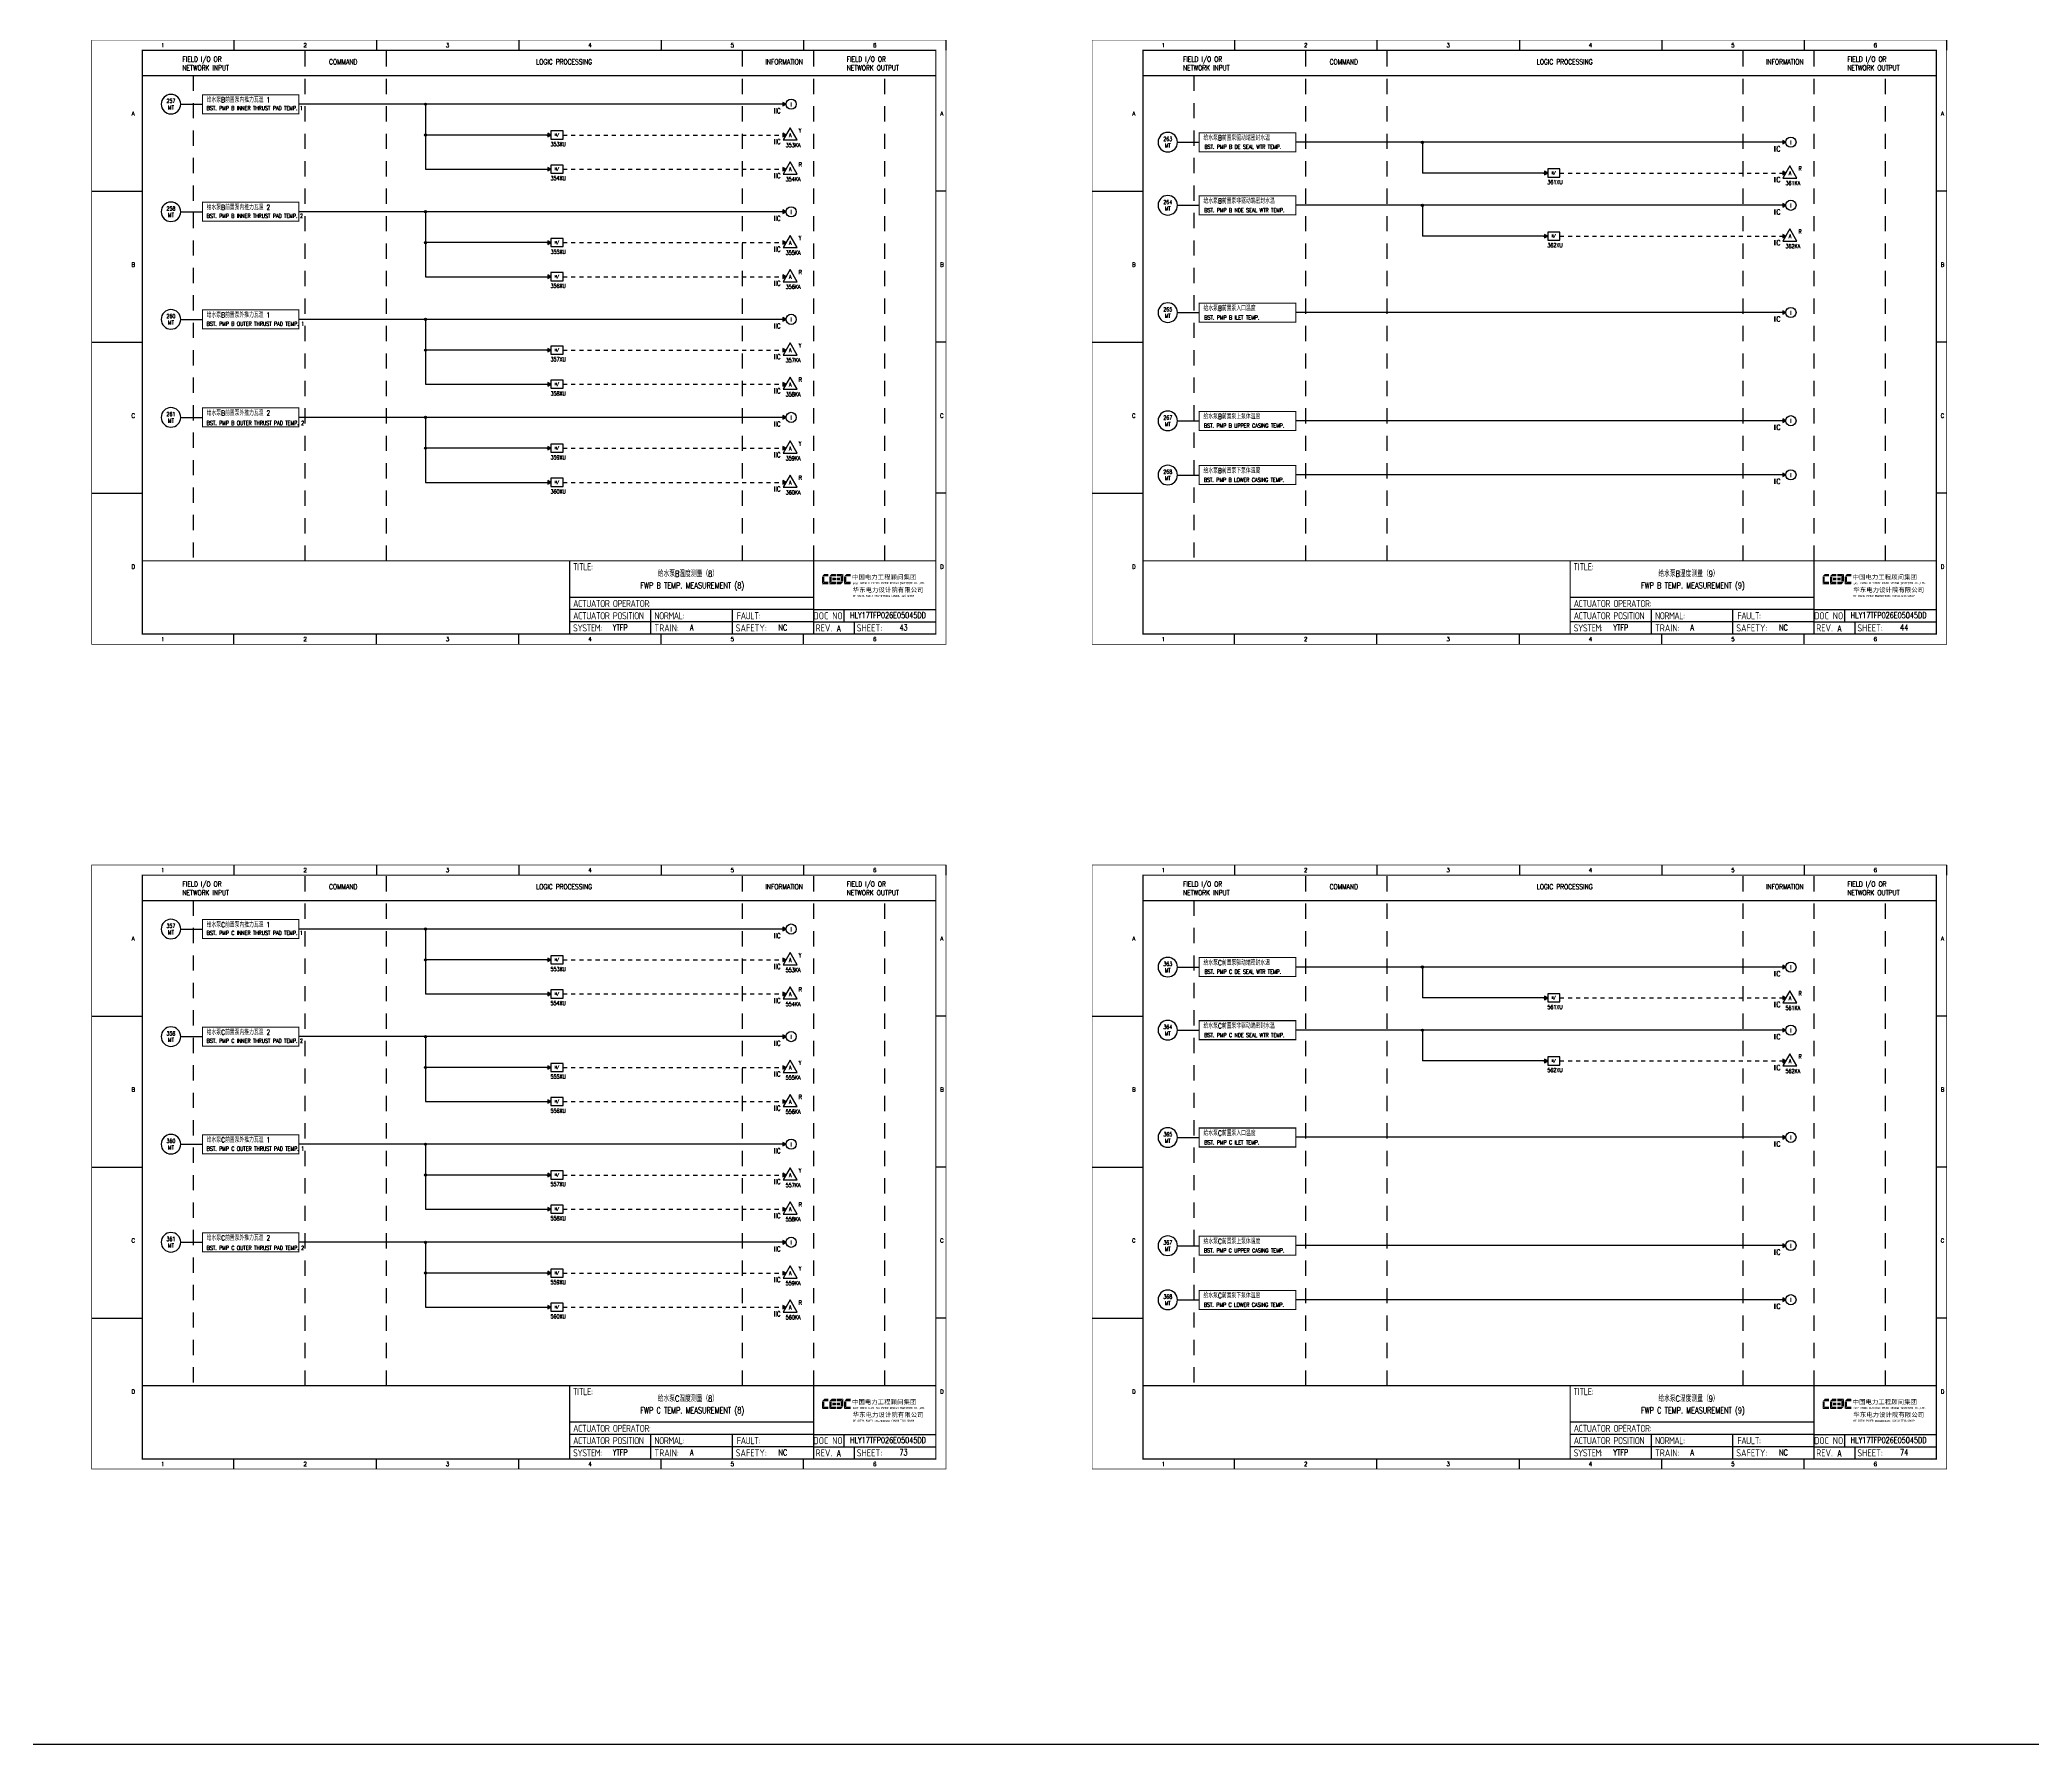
# Model space of a CAD drawing. Header units: millimetres. Extents: x 38833 to 52469, y 29493 to 32647.
# Drawn here: x 43022 to 44001, y 31107 to 31945 of the extents above; entities that cross this region are included whole.
import ezdxf
from ezdxf.enums import TextEntityAlignment as Align

# ---------------------------------------------------------------- set-up
doc = ezdxf.new("R2010")
doc.units = ezdxf.units.MM
for name, pattern in [('D2', [6, 2, -2, 2]), ('DASHED', [0.75, 0.5, -0.25]), ('JIS_02_0.7', [1.35, 0.75, -0.6])]:
    doc.linetypes.add(name, pattern=pattern)
for name, color, linetype in [('BORDER', 1, 'Continuous'), ('INSTRUMENT', 4, 'Continuous'), ('MLINE', 6, 'Continuous'), ('TITLE', 1, 'Continuous'), ('TK', 7, 'Continuous'), ('图框_外框线', 7, 'Continuous'), ('图框_标题栏文字', 6, 'Continuous')]:
    doc.layers.add(name, color=color, linetype=linetype)
doc.styles.add('DANIEL', font='COMPLEX', dxfattribs={"width": 0.7, "bigfont": 'GVFS'})
doc.styles.add('ecepdi', font='simhei.ttf', dxfattribs={"width": 0.9})
doc.styles.get("Standard").update_dxf_attribs({"font": 'romans.shx', "width": 0.7, "bigfont": 'hztxta.shx'})
doc.styles.add('工程字', font='gbenor.shx', dxfattribs={"bigfont": 'gbcbig.shx'})

# ---------------------------------------------------------------- blocks, each defined once
blk = doc.blocks.new('INS00')
at = {"layer": 'INSTRUMENT', "color": 0}
blk.add_lwpolyline([(6, 0, 1), (-6, 0, 1)], format="xyb", close=True, dxfattribs=at)
at = {"layer": 'INSTRUMENT', "flags": 1}
for tag, p in [('INSNAM', (0, 9)), ('INSDGN', (0, -9)), ('INSTYP', (0, -12)), ('INSSUP', (0, -15)), ('INSMAN', (0, -18)), ('INSREM', (0, -21))]:
    blk.add_attdef(tag, text='', height=3, dxfattribs=at).set_placement(p, align=Align.TOP_CENTER)
at = {"layer": 'INSTRUMENT', "width": 0.7}
for tag, p in [('INSIDE', (0, 2)), ('INSSYS', (0, -2))]:
    blk.add_attdef(tag, text='', height=2.5, dxfattribs=at).set_placement(p, align=Align.MIDDLE)
for tag, p in [('INSHH', (6, 3.5)), ('INSL', (6, -3)), ('INSLL', (6, -6))]:
    blk.add_attdef(tag, p, '', height=2.5, dxfattribs=at)
at = {"layer": 'INSTRUMENT', "linetype": 'DASHED', "width": 0.7}
blk.add_attdef('INSH', (6, 0.5), '', height=2.5, dxfattribs=at)
blk = doc.blocks.new('大于')
at = {"layer": 'BORDER'}
blk.add_hatch(color=256, dxfattribs=at).paths.add_polyline_path([(2178.99, 3748.47), (2177.49, 3749.34), (2177.49, 3747.6)])
for p, q in [((2176.99, 3748.47), (2178.99, 3748.47)), ((2184.99, 3748.47), (2186.99, 3748.47))]:
    blk.add_line(p, q, dxfattribs=at)
for points in [[(2178.99, 3748.47), (2177.49, 3749.34), (2177.49, 3747.6)], [(2184.99, 3750.47), (2178.99, 3750.47), (2178.99, 3746.47), (2184.99, 3746.47)]]:
    blk.add_lwpolyline(points, close=True, dxfattribs=at)
at = {"layer": 'BORDER', "style": 'DANIEL', "width": 0.8}
blk.add_text('H/', height=1.2, dxfattribs=at).set_placement((2181.94, 3748.51), align=Align.MIDDLE)
blk = doc.blocks.new('A$C1E0003F3')
h = blk.add_hatch(color=152)
edge = h.paths.add_edge_path()
edge.add_ellipse((5.15, 4.41), major_axis=(0, 0.211), ratio=0.769231, start_angle=-90, end_angle=0)
edge.add_line((5.15, 4.62), (3.22, 4.62))
edge.add_line((3.22, 4.62), (2.09, 3.35))
edge.add_line((2.09, 3.35), (5.32, 3.35))
edge.add_line((5.32, 3.35), (5.32, 4.41))
h.paths.add_polyline_path([(3.22, 3.23), (2.09, 3.23), (2.09, -0.36), (3.22, 0.91)])
edge = h.paths.add_edge_path()
edge.add_line((5.32, 0.81), (3.27, 0.81))
edge.add_line((3.27, 0.81), (2.13, -0.46))
edge.add_line((2.13, -0.46), (5.15, -0.46))
edge.add_ellipse((5.15, -0.25), major_axis=(0, 0.211), ratio=0.769231, start_angle=180, end_angle=270)
edge.add_line((5.32, -0.25), (5.32, 0.81))
h = blk.add_hatch(color=152)
edge = h.paths.add_edge_path()
edge.add_ellipse((8.78, 4.41), major_axis=(0, 0.211), ratio=0.769231, start_angle=-90, end_angle=0)
edge.add_line((8.78, 4.62), (6.84, 4.62))
edge.add_line((6.84, 4.62), (5.71, 3.35))
edge.add_line((5.71, 3.35), (8.94, 3.35))
edge.add_line((8.94, 3.35), (8.94, 4.41))
h.paths.add_polyline_path([(6.84, 3.23), (5.71, 3.23), (5.71, -0.36), (6.84, 0.91)])
edge = h.paths.add_edge_path()
edge.add_ellipse((8.78, 2.49), major_axis=(0, 0.211), ratio=0.769231, start_angle=-90, end_angle=0)
edge.add_line((8.78, 2.7), (7.22, 2.7))
edge.add_line((7.22, 2.7), (7.22, 1.44))
edge.add_line((7.22, 1.44), (8.78, 1.44))
edge.add_ellipse((8.78, 1.65), major_axis=(0, 0.211), ratio=0.769231, start_angle=180, end_angle=270)
edge.add_line((8.94, 1.65), (8.94, 2.49))
edge = h.paths.add_edge_path()
edge.add_line((8.94, 0.81), (6.89, 0.81))
edge.add_line((6.89, 0.81), (5.75, -0.46))
edge.add_line((5.75, -0.46), (8.78, -0.46))
edge.add_ellipse((8.78, -0.25), major_axis=(0, 0.211), ratio=0.769231, start_angle=180, end_angle=270)
edge.add_line((8.94, -0.25), (8.94, 0.81))
h = blk.add_hatch(color=1)
edge = h.paths.add_edge_path()
edge.add_line((12.48, 4.62), (9.46, 4.62))
edge.add_ellipse((9.46, 4.41), major_axis=(0, 0.211), ratio=0.769231, start_angle=0, end_angle=90)
edge.add_line((9.3, 4.41), (9.3, 3.35))
edge.add_line((9.3, 3.35), (11.35, 3.35))
edge.add_line((11.35, 3.35), (12.48, 4.62))
h.paths.add_polyline_path([(12.57, 4.56), (11.38, 3.23), (11.38, 0.93), (12.57, 0.93)])
edge = h.paths.add_edge_path()
edge.add_line((11.03, 2.7), (9.46, 2.7))
edge.add_ellipse((9.46, 2.49), major_axis=(0, 0.211), ratio=0.769231, start_angle=0, end_angle=90)
edge.add_line((9.3, 2.49), (9.3, 1.65))
edge.add_ellipse((9.46, 1.65), major_axis=(0, 0.211), ratio=0.769231, start_angle=90, end_angle=180)
edge.add_line((9.46, 1.44), (11.03, 1.44))
edge.add_line((11.03, 1.44), (11.03, 2.7))
h = blk.add_hatch(color=1)
edge = h.paths.add_edge_path()
edge.add_line((12.58, 0.79), (9.3, 0.79))
edge.add_line((9.3, 0.79), (9.3, -0.27))
edge.add_ellipse((9.46, -0.27), major_axis=(0, 0.211), ratio=0.769231, start_angle=90, end_angle=180)
edge.add_line((9.46, -0.48), (11.43, -0.48))
edge.add_line((11.43, -0.48), (12.58, 0.79))
h = blk.add_hatch(color=152)
edge = h.paths.add_edge_path()
edge.add_ellipse((16.11, 4.41), major_axis=(0, 0.211), ratio=0.769231, start_angle=-90, end_angle=0)
edge.add_line((16.11, 4.62), (14.14, 4.62))
edge.add_line((14.14, 4.62), (13, 3.35))
edge.add_line((13, 3.35), (16.27, 3.35))
edge.add_line((16.27, 3.35), (16.27, 4.41))
h.paths.add_polyline_path([(14.14, 3.23), (13, 3.23), (13, -0.36), (14.14, 0.91)])
edge = h.paths.add_edge_path()
edge.add_line((16.27, 0.81), (14.18, 0.81))
edge.add_line((14.18, 0.81), (13.04, -0.46))
edge.add_line((13.04, -0.46), (16.03, -0.46))
edge.add_ellipse((16.03, -0.15), major_axis=(0, 0.316), ratio=0.769231, start_angle=180, end_angle=270)
edge.add_line((16.27, -0.15), (16.27, 0.81))
at = {"layer": 'TITLE', "color": 7, "style": 'ecepdi'}
for s, p in [('中', (16.92, 1.94)), ('国', (20.09, 2)), ('电', (23.25, 1.99)), ('力', (26.39, 1.96)), ('工', (29.53, 1.95)), ('程', (32.71, 1.98)), ('顾', (35.9, 1.98)), ('问', (39.09, 1.94)), ('集', (42.26, 1.98)), ('团', (45.42, 2.01)), ('华', (17.24, -4.31)), ('东', (20.45, -4.29)), ('电', (23.62, -4.35)), ('力', (26.75, -4.32)), ('设', (29.92, -4.3)), ('计', (33.05, -4.31)), ('院', (36.26, -4.29)), ('有', (39.41, -4.29)), ('限', (42.57, -4.32)), ('公', (45.78, -4.38)), ('司', (48.91, -4.35))]:
    blk.add_text(s, height=2.2, dxfattribs=at).set_placement(p)
at = {"layer": 'TITLE', "color": 7, "style": 'ecepdi', "width": 0.975}
for s, p in [('E', (17.58, 0.02)), ('A', (18.29, 0.03)), ('S', (19, 0.03)), ('T', (19.7, 0.03)), ('C', (21.1, 0.09)), ('H', (21.77, 0.09)), ('I', (22.46, 0.09)), ('N', (23.17, 0.1)), ('A', (23.86, 0.1)), ('E', (25.35, 0.09)), ('L', (26.05, 0.11)), ('E', (26.76, 0.1)), ('C', (27.46, 0.12)), ('T', (28.18, 0.11)), ('R', (28.87, 0.1)), ('I', (29.57, 0.11)), ('C', (30.28, 0.1)), ('P', (31.64, 0.09)), ('O', (32.32, 0.08)), ('W', (33.03, 0.08)), ('E', (33.72, 0.08)), ('R', (34.42, 0.09)), ('D', (35.81, 0.1)), ('E', (36.52, 0.1)), ('S', (37.2, 0.1)), ('I', (37.91, 0.09)), ('G', (38.68, 0.11)), ('N', (39.38, 0.09)), ('I', (40.72, 0.07)), ('N', (41.43, 0.08)), ('S', (42.14, 0.08)), ('T', (42.83, 0.08)), ('I', (43.52, 0.09)), ('T', (44.22, 0.07)), ('U', (44.93, 0.07)), ('T', (45.63, 0.08)), ('E', (46.34, 0.09)), ('C', (47.76, 0.11)), ('O', (48.48, 0.1)), ('L', (50.56, 0.1)), ('T', (51.27, 0.1)), ('D', (51.96, 0.1)), ('O', (17.67, -6.18)), ('OF', (18.01, -6.2)), ('F', (18.37, -6.2)), ('C', (19.8, -6.19)), ('H', (20.47, -6.19)), ('I', (21.15, -6.19)), ('N', (21.87, -6.18)), ('A', (22.56, -6.18)), ('P', (23.98, -6.2)), ('O', (24.66, -6.21)), ('W', (25.36, -6.21)), ('E', (26.06, -6.21)), ('R', (26.75, -6.2)), ('E', (28.19, -6.24)), ('N', (28.91, -6.27)), ('G', (29.62, -6.26)), ('I', (30.32, -6.27)), ('N', (31.02, -6.27)), ('E', (31.7, -6.28)), ('E', (32.41, -6.27)), ('R', (33.1, -6.24)), ('I', (33.81, -6.24)), ('N', (34.51, -6.26)), ('G', (35.2, -6.24)), ('C', (36.61, -6.19)), ('O', (37.3, -6.21)), ('N', (38, -6.2)), ('S', (38.71, -6.21)), ('U', (39.41, -6.18)), ('L', (40.11, -6.18)), ('T', (40.81, -6.19)), ('I', (41.51, -6.21)), ('N', (42.2, -6.21)), ('G', (42.91, -6.17)), ('G', (44.29, -6.2)), ('R', (45, -6.21)), ('O', (45.69, -6.22)), ('U', (46.39, -6.2)), ('P', (47.1, -6.23)), ('.', (49.23, 0.1)), (',', (49.87, 0.1)), ('.', (52.72, 0.11))]:
    blk.add_text(s, height=1, dxfattribs=at).set_placement(p, align=Align.MIDDLE_CENTER)
blk = doc.blocks.new('A$C613255F0')
for p, q in [((70, 297), (70, 292)), ((140, 297), (140, 292)), ((210, 297), (210, 292)), ((280, 297), (280, 292)), ((350, 297), (350, 292)), ((420, 297), (420, 292)), ((0, 222.75), (25, 222.75)), ((420, 222.75), (415, 222.75)), ((0, 148.5), (25, 148.5)), ((420, 148.5), (415, 148.5)), ((0, 74.25), (25, 74.25)), ((420, 74.25), (415, 74.25)), ((70, 0), (70, 5)), ((140, 0), (140, 5)), ((210, 0), (210, 5)), ((280, 0), (280, 5)), ((350, 0), (350, 5))]:
    blk.add_line(p, q)
at = {"layer": 'MLINE', "linetype": 'JIS_02_0.7', "ltscale": 10}
for p, q in [((105, 41), (105, 292)), ((145, 41), (145, 292)), ((320, 41), (320, 292)), ((355, 41), (355, 292)), ((50, 279.56), (50, 41)), ((390, 41), (390, 279.56))]:
    blk.add_line(p, q, dxfattribs=at)
at = {"layer": 'MLINE'}
blk.add_line((25, 279.56), (415, 279.56), dxfattribs=at)
at = {"layer": '图框_外框线'}
for p, q in [((355, 5), (355, 41)), ((355, 23), (235, 23)), ((355, 17), (235, 17)), ((355, 11), (235, 11)), ((355, 11), (235, 11)), ((275, 11), (275, 17)), ((275, 5), (275, 11)), ((315, 11), (315, 17)), ((315, 5), (315, 11)), ((355, 17), (415, 17)), ((355, 11), (415, 11)), ((370, 11), (370, 17)), ((375, 5), (375, 11))]:
    blk.add_line(p, q, dxfattribs=at)
for points, const_width in [([(0, 0), (420, 0), (420, 297), (0, 297)], 0.3), ([(25, 5), (415, 5), (415, 292), (25, 292)], 0.6)]:
    blk.add_lwpolyline(points, close=True, dxfattribs=dict(at, const_width=const_width))
at = {"layer": '图框_外框线', "const_width": 0.6}
blk.add_lwpolyline([(235, 41), (25, 41)], dxfattribs=at)
at = {"layer": '图框_外框线'}
blk.add_lwpolyline([(415, 41, 0.6, 0.6, 0), (235, 41, 0.6, 0.6, 0), (235, 5, 0, 0, 0)], format="xyseb", dxfattribs=at)
blk.add_blockref('A$C1E0003F3', (356.94, 29.95))
at = {"layer": 'MLINE', "char_height": 2.5, "width": 31.8959, "attachment_point": 1}
for s, insert in [('FIELD I/O OR', (44.67, 288.89)), ('NETWORK INPUT', (44.67, 284.64)), ('COMMAND', (116.74, 287.58)), ('LOGIC PROCESSING', (218.52, 287.58)), ('INFORMATION', (331.25, 287.58)), ('FIELD I/O OR', (371.22, 288.89)), ('NETWORK OUTPUT', (371.22, 284.64))]:
    blk.add_mtext(s, dxfattribs=dict(at, insert=insert))
at = {"layer": 'TK', "color": 3}
for s, p in [('1', (35, 294.5)), ('2', (105, 294.5)), ('3', (175, 294.5)), ('4', (245, 294.5)), ('5', (315, 294.5)), ('6', (385, 294.5)), ('1', (35, 2.5)), ('2', (105, 2.5)), ('3', (175, 2.5)), ('4', (245, 2.5)), ('5', (315, 2.5)), ('6', (385, 2.5))]:
    blk.add_text(s, height=2, dxfattribs=at).set_placement(p, align=Align.MIDDLE)
for s, p in [('A', (20.5, 259.88)), ('A', (418, 259.88)), ('B', (20.5, 185.62)), ('B', (418, 185.62)), ('C', (20.5, 111.38)), ('C', (418, 111.38)), ('D', (20.5, 37.12)), ('D', (418, 37.12))]:
    blk.add_text(s, height=2, dxfattribs=at).set_placement(p, align=Align.CENTER)
at = {"layer": '图框_标题栏文字', "char_height": 3.5, "style": '工程字'}
for s, insert, width, attachment_point in [('{\\T0.9; TITLE:}', (234.86, 38.09), 14.2249, 4), ('{\\T0.9; ACTUATOR OPERATOR:}', (235, 20), 40, 4), ('{\\T0.9; ACTUATOR POSITION}', (235, 14), 45, 4), ('{\\T0.9; NORMAL:}', (275, 14), 18.2557, 4), ('{\\T0.9; FAULT:}', (315.44, 14), 15, 4), ('DOC NO.', (362.5, 14), 15, 5), ('{\\T0.9; SYSTEM:}', (235, 8), 17.9526, 4), ('{\\T0.9; }TRAIN: ', (275, 8), 17.6638, 4), ('SAFETY:', (324.3, 8), 22.3993, 5), ('REV.', (360, 8), 10, 5), ('SHEET:', (382.42, 8), 20, 5)]:
    blk.add_mtext(s, dxfattribs=dict(at, insert=insert, width=width, attachment_point=attachment_point))

msp = doc.modelspace()

# ---------------------------------------------------------------- hatches: boundary and pattern name
h = msp.add_hatch(color=256)
edge = h.paths.add_edge_path()
edge.add_arc((43211.64, 31913.56), 0.55, 0, 360)
for points in [[(43388.85, 31913.56), (43387.35, 31914.43), (43387.35, 31912.69)], [(43388.85, 31898.41), (43387.35, 31899.28), (43387.35, 31897.54)], [(43880.33, 31894.86), (43878.83, 31895.73), (43878.83, 31893.99)], [(43388.85, 31881.64), (43387.35, 31882.5), (43387.35, 31880.77)], [(43880.33, 31879.71), (43878.83, 31880.58), (43878.83, 31878.84)], [(43388.85, 31860.67), (43387.35, 31861.54), (43387.35, 31859.81)], [(43880.33, 31863.85), (43878.83, 31864.71), (43878.83, 31862.98)], [(43880.33, 31848.7), (43878.83, 31849.56), (43878.83, 31847.83)], [(43388.85, 31845.52), (43387.35, 31846.39), (43387.35, 31844.66)], [(43388.85, 31828.75), (43387.35, 31829.62), (43387.35, 31827.88)], [(43880.33, 31811.17), (43878.83, 31812.03), (43878.83, 31810.3)], [(43388.85, 31807.78), (43387.35, 31808.65), (43387.35, 31806.92)], [(43388.85, 31792.63), (43387.35, 31793.5), (43387.35, 31791.77)], [(43388.85, 31775.86), (43387.35, 31776.73), (43387.35, 31774.99)], [(43388.85, 31759.57), (43387.35, 31760.43), (43387.35, 31758.7)], [(43880.33, 31757.94), (43878.83, 31758.81), (43878.83, 31757.08)], [(43388.85, 31744.42), (43387.35, 31745.28), (43387.35, 31743.55)], [(43880.33, 31731.33), (43878.83, 31732.2), (43878.83, 31730.47)], [(43388.85, 31727.64), (43387.35, 31728.51), (43387.35, 31726.78)], [(43388.85, 31508), (43387.35, 31508.87), (43387.35, 31507.14)], [(43388.85, 31492.85), (43387.35, 31493.72), (43387.35, 31491.98)], [(43880.33, 31489.3), (43878.83, 31490.17), (43878.83, 31488.44)], [(43388.85, 31476.08), (43387.35, 31476.94), (43387.35, 31475.21)], [(43880.33, 31474.15), (43878.83, 31475.02), (43878.83, 31473.29)], [(43880.33, 31458.29), (43878.83, 31459.16), (43878.83, 31457.42)], [(43388.85, 31455.11), (43387.35, 31455.98), (43387.35, 31454.25)], [(43388.85, 31439.96), (43387.35, 31440.83), (43387.35, 31439.1)], [(43880.33, 31443.14), (43878.83, 31444.01), (43878.83, 31442.27)], [(43388.85, 31423.19), (43387.35, 31424.06), (43387.35, 31422.32)], [(43388.85, 31402.22), (43387.35, 31403.09), (43387.35, 31401.36)], [(43880.33, 31405.61), (43878.83, 31406.48), (43878.83, 31404.74)], [(43388.85, 31387.07), (43387.35, 31387.94), (43387.35, 31386.21)], [(43388.85, 31370.3), (43387.35, 31371.17), (43387.35, 31369.44)], [(43388.85, 31354.01), (43387.35, 31354.87), (43387.35, 31353.14)], [(43880.33, 31352.39), (43878.83, 31353.25), (43878.83, 31351.52)], [(43388.85, 31338.86), (43387.35, 31339.72), (43387.35, 31337.99)], [(43388.85, 31322.08), (43387.35, 31322.95), (43387.35, 31321.22)], [(43880.33, 31325.77), (43878.83, 31326.64), (43878.83, 31324.91)]]:
    msp.add_hatch(color=256).paths.add_polyline_path(points)
h = msp.add_hatch(color=256)
edge = h.paths.add_edge_path()
edge.add_arc((43211.64, 31898.41), 0.55, 0, 360)
h = msp.add_hatch(color=256)
edge = h.paths.add_edge_path()
edge.add_arc((43701.66, 31894.86), 0.55, 0, 360)
h = msp.add_hatch(color=256)
edge = h.paths.add_edge_path()
edge.add_arc((43211.64, 31860.67), 0.55, 0, 360)
h = msp.add_hatch(color=256)
edge = h.paths.add_edge_path()
edge.add_arc((43701.66, 31863.85), 0.55, 0, 360)
h = msp.add_hatch(color=256)
edge = h.paths.add_edge_path()
edge.add_arc((43211.64, 31845.52), 0.55, 0, 360)
h = msp.add_hatch(color=256)
edge = h.paths.add_edge_path()
edge.add_arc((43211.64, 31807.78), 0.55, 0, 360)
h = msp.add_hatch(color=256)
edge = h.paths.add_edge_path()
edge.add_arc((43211.64, 31792.63), 0.55, 0, 360)
h = msp.add_hatch(color=256)
edge = h.paths.add_edge_path()
edge.add_arc((43211.64, 31759.57), 0.55, 0, 360)
h = msp.add_hatch(color=256)
edge = h.paths.add_edge_path()
edge.add_arc((43211.64, 31744.42), 0.55, 0, 360)
h = msp.add_hatch(color=256)
edge = h.paths.add_edge_path()
edge.add_arc((43211.64, 31508), 0.55, 0, 360)
h = msp.add_hatch(color=256)
edge = h.paths.add_edge_path()
edge.add_arc((43211.64, 31492.85), 0.55, 0, 360)
h = msp.add_hatch(color=256)
edge = h.paths.add_edge_path()
edge.add_arc((43701.66, 31489.3), 0.55, 0, 360)
h = msp.add_hatch(color=256)
edge = h.paths.add_edge_path()
edge.add_arc((43701.66, 31458.29), 0.55, 0, 360)
h = msp.add_hatch(color=256)
edge = h.paths.add_edge_path()
edge.add_arc((43211.64, 31455.11), 0.55, 0, 360)
h = msp.add_hatch(color=256)
edge = h.paths.add_edge_path()
edge.add_arc((43211.64, 31439.96), 0.55, 0, 360)
h = msp.add_hatch(color=256)
edge = h.paths.add_edge_path()
edge.add_arc((43211.64, 31402.22), 0.55, 0, 360)
h = msp.add_hatch(color=256)
edge = h.paths.add_edge_path()
edge.add_arc((43211.64, 31387.07), 0.55, 0, 360)
h = msp.add_hatch(color=256)
edge = h.paths.add_edge_path()
edge.add_arc((43211.64, 31354.01), 0.55, 0, 360)
h = msp.add_hatch(color=256)
edge = h.paths.add_edge_path()
edge.add_arc((43211.64, 31338.86), 0.55, 0, 360)

# ---------------------------------------------------------------- linework, layer by layer
for p, q in [((43091.28, 31913.56), (43101.98, 31913.56)), ((43388.85, 31913.56), (43149.39, 31913.56)), ((43211.64, 31913.56), (43211.64, 31881.64)), ((43273.25, 31898.41), (43211.64, 31898.41)), ((43279.25, 31898.41), (43280.04, 31898.41)), ((43581.3, 31894.86), (43592, 31894.86)), ((43880.33, 31894.86), (43639.4, 31894.86)), ((43701.66, 31894.86), (43701.66, 31879.71)), ((43211.64, 31881.64), (43273.25, 31881.64)), ((43279.25, 31881.64), (43280.04, 31881.64)), ((43763.26, 31879.71), (43701.66, 31879.71)), ((43769.26, 31879.71), (43770.06, 31879.71)), ((43091.28, 31860.67), (43101.98, 31860.67)), ((43388.85, 31860.67), (43149.39, 31860.67)), ((43211.64, 31860.67), (43211.64, 31828.75)), ((43581.3, 31863.85), (43592, 31863.85)), ((43880.33, 31863.85), (43639.4, 31863.85)), ((43701.66, 31863.85), (43701.66, 31848.7)), ((43273.25, 31845.52), (43211.64, 31845.52)), ((43279.25, 31845.52), (43280.04, 31845.52)), ((43763.26, 31848.7), (43701.66, 31848.7)), ((43769.26, 31848.7), (43770.06, 31848.7)), ((43211.64, 31828.75), (43273.25, 31828.75)), ((43279.25, 31828.75), (43280.04, 31828.75)), ((43581.3, 31811.08), (43592, 31811.08)), ((43880.33, 31811.17), (43639.4, 31811.17)), ((43091.28, 31807.78), (43101.98, 31807.78)), ((43388.85, 31807.78), (43149.39, 31807.78)), ((43211.64, 31807.78), (43211.64, 31775.86)), ((43273.25, 31792.63), (43211.64, 31792.63)), ((43279.25, 31792.63), (43280.04, 31792.63)), ((43211.64, 31775.86), (43273.25, 31775.86)), ((43279.25, 31775.86), (43280.04, 31775.86)), ((43091.28, 31759.57), (43101.98, 31759.57)), ((43388.85, 31759.57), (43149.39, 31759.57)), ((43211.64, 31759.57), (43211.64, 31727.64)), ((43581.3, 31757.85), (43592, 31757.85)), ((43880.33, 31757.94), (43639.4, 31757.94)), ((43273.25, 31744.42), (43211.64, 31744.42)), ((43279.25, 31744.42), (43280.04, 31744.42)), ((43211.64, 31727.64), (43273.25, 31727.64)), ((43279.25, 31727.64), (43280.04, 31727.64)), ((43581.3, 31731.24), (43592, 31731.24)), ((43880.33, 31731.33), (43639.4, 31731.33)), ((43091.28, 31508), (43101.98, 31508)), ((43388.85, 31508), (43149.39, 31508)), ((43211.64, 31508), (43211.64, 31476.08)), ((43273.25, 31492.85), (43211.64, 31492.85)), ((43279.25, 31492.85), (43280.04, 31492.85)), ((43581.3, 31489.3), (43592, 31489.3)), ((43880.33, 31489.3), (43639.4, 31489.3)), ((43701.66, 31489.3), (43701.66, 31474.15)), ((43211.64, 31476.08), (43273.25, 31476.08)), ((43279.25, 31476.08), (43280.04, 31476.08)), ((43763.26, 31474.15), (43701.66, 31474.15)), ((43769.26, 31474.15), (43770.06, 31474.15)), ((43581.3, 31458.29), (43592, 31458.29)), ((43880.33, 31458.29), (43639.4, 31458.29)), ((43701.66, 31458.29), (43701.66, 31443.14)), ((43091.28, 31455.11), (43101.98, 31455.11)), ((43388.85, 31455.11), (43149.39, 31455.11)), ((43211.64, 31455.11), (43211.64, 31423.19)), ((43273.25, 31439.96), (43211.64, 31439.96)), ((43279.25, 31439.96), (43280.04, 31439.96)), ((43763.26, 31443.14), (43701.66, 31443.14)), ((43769.26, 31443.14), (43770.06, 31443.14)), ((43211.64, 31423.19), (43273.25, 31423.19)), ((43279.25, 31423.19), (43280.04, 31423.19)), ((43091.28, 31402.22), (43101.98, 31402.22)), ((43388.85, 31402.22), (43149.39, 31402.22)), ((43211.64, 31402.22), (43211.64, 31370.3)), ((43581.3, 31405.52), (43592, 31405.52)), ((43880.33, 31405.61), (43639.4, 31405.61)), ((43273.25, 31387.07), (43211.64, 31387.07)), ((43279.25, 31387.07), (43280.04, 31387.07)), ((43211.64, 31370.3), (43273.25, 31370.3)), ((43279.25, 31370.3), (43280.04, 31370.3)), ((43091.28, 31354.01), (43101.98, 31354.01)), ((43388.85, 31354.01), (43149.39, 31354.01)), ((43211.64, 31354.01), (43211.64, 31322.08)), ((43581.3, 31352.3), (43592, 31352.3)), ((43880.33, 31352.39), (43639.4, 31352.39)), ((43273.25, 31338.86), (43211.64, 31338.86)), ((43279.25, 31338.86), (43280.04, 31338.86)), ((43211.64, 31322.08), (43273.25, 31322.08)), ((43279.25, 31322.08), (43280.04, 31322.08)), ((43581.3, 31325.68), (43592, 31325.68)), ((43880.33, 31325.77), (43639.4, 31325.77)), ((39417.51, 31107.25), (50497.51, 31107.25))]:
    msp.add_line(p, q)
at = {"linetype": 'D2'}
for p, q in [((43279.25, 31898.41), (43388.85, 31898.41)), ((43279.25, 31881.64), (43388.85, 31881.64)), ((43769.26, 31879.71), (43880.33, 31879.71)), ((43279.25, 31845.52), (43388.85, 31845.52)), ((43769.26, 31848.7), (43880.33, 31848.7)), ((43279.25, 31828.75), (43388.85, 31828.75)), ((43279.25, 31792.63), (43388.85, 31792.63)), ((43279.25, 31775.86), (43388.85, 31775.86)), ((43279.25, 31744.42), (43388.85, 31744.42)), ((43279.25, 31727.64), (43388.85, 31727.64)), ((43279.25, 31492.85), (43388.85, 31492.85)), ((43279.25, 31476.08), (43388.85, 31476.08)), ((43769.26, 31474.15), (43880.33, 31474.15)), ((43279.25, 31439.96), (43388.85, 31439.96)), ((43769.26, 31443.14), (43880.33, 31443.14)), ((43279.25, 31423.19), (43388.85, 31423.19)), ((43279.25, 31387.07), (43388.85, 31387.07)), ((43279.25, 31370.3), (43388.85, 31370.3)), ((43279.25, 31338.86), (43388.85, 31338.86)), ((43279.25, 31322.08), (43388.85, 31322.08))]:
    msp.add_line(p, q, dxfattribs=at)
at = {"const_width": 0.5}
for points in [[(43101.98, 31918.23), (43149.39, 31918.23), (43149.39, 31908.89), (43101.98, 31908.89), (43101.98, 31918.23)], [(43592, 31899.53), (43639.4, 31899.53), (43639.4, 31890.19), (43592, 31890.19), (43592, 31899.53)], [(43592, 31868.52), (43639.4, 31868.52), (43639.4, 31859.18), (43592, 31859.18), (43592, 31868.52)], [(43101.98, 31865.34), (43149.39, 31865.34), (43149.39, 31856), (43101.98, 31856), (43101.98, 31865.34)], [(43101.98, 31812.45), (43149.39, 31812.45), (43149.39, 31803.11), (43101.98, 31803.11), (43101.98, 31812.45)], [(43592, 31815.75), (43639.4, 31815.75), (43639.4, 31806.41), (43592, 31806.41), (43592, 31815.75)], [(43101.98, 31764.24), (43149.39, 31764.24), (43149.39, 31754.9), (43101.98, 31754.9), (43101.98, 31764.24)], [(43592, 31762.52), (43639.4, 31762.52), (43639.4, 31753.18), (43592, 31753.18), (43592, 31762.52)], [(43592, 31735.91), (43639.4, 31735.91), (43639.4, 31726.57), (43592, 31726.57), (43592, 31735.91)], [(43101.98, 31512.67), (43149.39, 31512.67), (43149.39, 31503.33), (43101.98, 31503.33), (43101.98, 31512.67)], [(43592, 31493.97), (43639.4, 31493.97), (43639.4, 31484.63), (43592, 31484.63), (43592, 31493.97)], [(43101.98, 31459.78), (43149.39, 31459.78), (43149.39, 31450.44), (43101.98, 31450.44), (43101.98, 31459.78)], [(43592, 31462.96), (43639.4, 31462.96), (43639.4, 31453.62), (43592, 31453.62), (43592, 31462.96)], [(43592, 31410.19), (43639.4, 31410.19), (43639.4, 31400.85), (43592, 31400.85), (43592, 31410.19)], [(43101.98, 31406.9), (43149.39, 31406.9), (43149.39, 31397.55), (43101.98, 31397.55), (43101.98, 31406.9)], [(43101.98, 31358.68), (43149.39, 31358.68), (43149.39, 31349.34), (43101.98, 31349.34), (43101.98, 31358.68)], [(43592, 31356.97), (43639.4, 31356.97), (43639.4, 31347.62), (43592, 31347.62), (43592, 31356.97)], [(43592, 31330.35), (43639.4, 31330.35), (43639.4, 31321.01), (43592, 31321.01), (43592, 31330.35)]]:
    msp.add_lwpolyline(points, dxfattribs=at)
for points in [[(43388.85, 31913.56), (43387.35, 31914.43), (43387.35, 31912.69)], [(43388.85, 31898.41), (43387.35, 31899.28), (43387.35, 31897.54)], [(43880.33, 31894.86), (43878.83, 31895.73), (43878.83, 31893.99)], [(43388.85, 31881.64), (43387.35, 31882.5), (43387.35, 31880.77)], [(43880.33, 31879.71), (43878.83, 31880.58), (43878.83, 31878.84)], [(43388.85, 31860.67), (43387.35, 31861.54), (43387.35, 31859.81)], [(43880.33, 31863.85), (43878.83, 31864.71), (43878.83, 31862.98)], [(43880.33, 31848.7), (43878.83, 31849.56), (43878.83, 31847.83)], [(43388.85, 31845.52), (43387.35, 31846.39), (43387.35, 31844.66)], [(43388.85, 31828.75), (43387.35, 31829.62), (43387.35, 31827.88)], [(43880.33, 31811.17), (43878.83, 31812.03), (43878.83, 31810.3)], [(43388.85, 31807.78), (43387.35, 31808.65), (43387.35, 31806.92)], [(43388.85, 31792.63), (43387.35, 31793.5), (43387.35, 31791.77)], [(43388.85, 31775.86), (43387.35, 31776.73), (43387.35, 31774.99)], [(43388.85, 31759.57), (43387.35, 31760.43), (43387.35, 31758.7)], [(43880.33, 31757.94), (43878.83, 31758.81), (43878.83, 31757.08)], [(43388.85, 31744.42), (43387.35, 31745.28), (43387.35, 31743.55)], [(43880.33, 31731.33), (43878.83, 31732.2), (43878.83, 31730.47)], [(43388.85, 31727.64), (43387.35, 31728.51), (43387.35, 31726.78)], [(43388.85, 31508), (43387.35, 31508.87), (43387.35, 31507.14)], [(43388.85, 31492.85), (43387.35, 31493.72), (43387.35, 31491.98)], [(43880.33, 31489.3), (43878.83, 31490.17), (43878.83, 31488.44)], [(43388.85, 31476.08), (43387.35, 31476.94), (43387.35, 31475.21)], [(43880.33, 31474.15), (43878.83, 31475.02), (43878.83, 31473.29)], [(43880.33, 31458.29), (43878.83, 31459.16), (43878.83, 31457.42)], [(43388.85, 31455.11), (43387.35, 31455.98), (43387.35, 31454.25)], [(43388.85, 31439.96), (43387.35, 31440.83), (43387.35, 31439.1)], [(43880.33, 31443.14), (43878.83, 31444.01), (43878.83, 31442.27)], [(43388.85, 31423.19), (43387.35, 31424.06), (43387.35, 31422.32)], [(43388.85, 31402.22), (43387.35, 31403.09), (43387.35, 31401.36)], [(43880.33, 31405.61), (43878.83, 31406.48), (43878.83, 31404.74)], [(43388.85, 31387.07), (43387.35, 31387.94), (43387.35, 31386.21)], [(43388.85, 31370.3), (43387.35, 31371.17), (43387.35, 31369.44)], [(43388.85, 31354.01), (43387.35, 31354.87), (43387.35, 31353.14)], [(43880.33, 31352.39), (43878.83, 31353.25), (43878.83, 31351.52)], [(43388.85, 31338.86), (43387.35, 31339.72), (43387.35, 31337.99)], [(43388.85, 31322.08), (43387.35, 31322.95), (43387.35, 31321.22)], [(43880.33, 31325.77), (43878.83, 31326.64), (43878.83, 31324.91)]]:
    msp.add_lwpolyline(points, close=True)
at = {"color": 1}
for points in [[(43394.34, 31895.96), (43390.87, 31901.96), (43387.41, 31895.96)], [(43394.34, 31879.19), (43390.87, 31885.19), (43387.41, 31879.19)], [(43885.81, 31877.26), (43882.35, 31883.26), (43878.88, 31877.26)], [(43885.81, 31846.25), (43882.35, 31852.25), (43878.88, 31846.25)], [(43394.34, 31843.07), (43390.87, 31849.07), (43387.41, 31843.07)], [(43394.34, 31826.3), (43390.87, 31832.3), (43387.41, 31826.3)], [(43394.34, 31790.18), (43390.87, 31796.18), (43387.41, 31790.18)], [(43394.34, 31773.41), (43390.87, 31779.41), (43387.41, 31773.41)], [(43394.34, 31741.97), (43390.87, 31747.97), (43387.41, 31741.97)], [(43394.34, 31725.19), (43390.87, 31731.19), (43387.41, 31725.19)], [(43394.34, 31490.4), (43390.87, 31496.4), (43387.41, 31490.4)], [(43394.34, 31473.63), (43390.87, 31479.63), (43387.41, 31473.63)], [(43885.81, 31471.7), (43882.35, 31477.7), (43878.88, 31471.7)], [(43394.34, 31437.51), (43390.87, 31443.51), (43387.41, 31437.51)], [(43885.81, 31440.69), (43882.35, 31446.69), (43878.88, 31440.69)], [(43394.34, 31420.74), (43390.87, 31426.74), (43387.41, 31420.74)], [(43394.34, 31384.63), (43390.87, 31390.63), (43387.41, 31384.63)], [(43394.34, 31367.85), (43390.87, 31373.85), (43387.41, 31367.85)], [(43394.34, 31336.41), (43390.87, 31342.41), (43387.41, 31336.41)], [(43394.34, 31319.64), (43390.87, 31325.64), (43387.41, 31319.64)]]:
    msp.add_lwpolyline(points, close=True, dxfattribs=at)
for centre, radius in [((43211.64, 31913.56), 0.55), ((43391.35, 31913.56), 2.5), ((43211.64, 31898.41), 0.55), ((43701.66, 31894.86), 0.55), ((43882.83, 31894.86), 2.5), ((43211.64, 31860.67), 0.55), ((43391.35, 31860.67), 2.5), ((43701.66, 31863.85), 0.55), ((43882.83, 31863.85), 2.5), ((43211.64, 31845.52), 0.55), ((43391.35, 31807.78), 2.5), ((43882.83, 31811.17), 2.5), ((43211.64, 31807.78), 0.55), ((43211.64, 31792.63), 0.55), ((43391.35, 31759.57), 2.5), ((43211.64, 31759.57), 0.55), ((43882.83, 31757.94), 2.5), ((43211.64, 31744.42), 0.55), ((43882.83, 31731.33), 2.5), ((43211.64, 31508), 0.55), ((43391.35, 31508), 2.5), ((43211.64, 31492.85), 0.55), ((43701.66, 31489.3), 0.55), ((43882.83, 31489.3), 2.5), ((43391.35, 31455.11), 2.5), ((43701.66, 31458.29), 0.55), ((43882.83, 31458.29), 2.5), ((43211.64, 31455.11), 0.55), ((43211.64, 31439.96), 0.55), ((43211.64, 31402.22), 0.55), ((43391.35, 31402.22), 2.5), ((43882.83, 31405.61), 2.5), ((43211.64, 31387.07), 0.55), ((43211.64, 31354.01), 0.55), ((43391.35, 31354.01), 2.5), ((43882.83, 31352.39), 2.5), ((43211.64, 31338.86), 0.55), ((43882.83, 31325.77), 2.5)]:
    msp.add_circle(centre, radius)

# ---------------------------------------------------------------- block references
for name, p in [('A$C613255F0', (43047.46, 31648.05)), ('A$C613255F0', (43539.33, 31648.05)), ('大于', (41094.25, 28149.94)), ('大于', (41094.25, 28133.17)), ('大于', (41584.27, 28131.24)), ('大于', (41584.27, 28100.23)), ('大于', (41094.25, 28097.05)), ('大于', (41094.25, 28080.28)), ('大于', (41094.25, 28044.16)), ('大于', (41094.25, 28027.39)), ('大于', (41094.25, 27995.95)), ('大于', (41094.25, 27979.17)), ('A$C613255F0', (43047.46, 31242.49)), ('A$C613255F0', (43539.33, 31242.49)), ('大于', (41094.25, 27744.38)), ('大于', (41094.25, 27727.61)), ('大于', (41584.27, 27725.68)), ('大于', (41094.25, 27691.49)), ('大于', (41584.27, 27694.67)), ('大于', (41094.25, 27674.72)), ('大于', (41094.25, 27638.6)), ('大于', (41094.25, 27621.83)), ('大于', (41094.25, 27590.39)), ('大于', (41094.25, 27573.61))]:
    msp.add_blockref(name, p)
at = {"layer": 'MLINE', "xscale": 0.7999999999992724, "yscale": 0.7999999999992724, "zscale": 0.7999999999992724}
for p, values in [((43086.48, 31913.56), {'INSIDE': '257', 'INSSYS': 'MT'}), ((43576.5, 31894.86), {'INSIDE': '263', 'INSSYS': 'MT'}), ((43086.48, 31860.67), {'INSIDE': '258', 'INSSYS': 'MT'}), ((43576.5, 31863.85), {'INSIDE': '264', 'INSSYS': 'MT'}), ((43086.48, 31807.78), {'INSIDE': '260', 'INSSYS': 'MT'}), ((43576.5, 31811.08), {'INSIDE': '265', 'INSSYS': 'MT'}), ((43086.48, 31759.57), {'INSIDE': '261', 'INSSYS': 'MT'}), ((43576.5, 31757.85), {'INSIDE': '267', 'INSSYS': 'MT'}), ((43576.5, 31731.24), {'INSIDE': '268', 'INSSYS': 'MT'}), ((43086.48, 31508), {'INSIDE': '357', 'INSSYS': 'MT'}), ((43576.5, 31489.3), {'INSIDE': '363', 'INSSYS': 'MT'}), ((43086.48, 31455.11), {'INSIDE': '358', 'INSSYS': 'MT'}), ((43576.5, 31458.29), {'INSIDE': '364', 'INSSYS': 'MT'}), ((43576.5, 31405.52), {'INSIDE': '365', 'INSSYS': 'MT'}), ((43086.48, 31402.22), {'INSIDE': '360', 'INSSYS': 'MT'}), ((43086.48, 31354.01), {'INSIDE': '361', 'INSSYS': 'MT'}), ((43576.5, 31352.3), {'INSIDE': '367', 'INSSYS': 'MT'}), ((43576.5, 31325.68), {'INSIDE': '368', 'INSSYS': 'MT'})]:
    msp.add_blockref('INS00', p, dxfattribs=at).add_auto_attribs(values)

# ---------------------------------------------------------------- texts
at = {"width": 0.7}
for p in [(43391.39, 31912.43), (43882.86, 31893.73), (43391.39, 31859.54), (43882.86, 31862.72), (43882.86, 31810.04), (43391.39, 31806.66), (43391.39, 31758.44), (43882.86, 31756.82), (43882.86, 31730.21), (43391.39, 31506.87), (43882.86, 31488.17), (43882.86, 31457.16), (43391.39, 31453.99), (43391.39, 31401.1), (43882.86, 31404.48), (43391.39, 31352.88), (43882.86, 31351.26), (43882.86, 31324.65)]:
    msp.add_text('I', height=2, dxfattribs=at).set_placement(p, align=Align.CENTER)
at = {"color": 1, "width": 0.7}
for p in [(43390.96, 31897.33), (43390.96, 31880.56), (43882.43, 31878.63), (43882.43, 31847.62), (43390.96, 31844.45), (43390.96, 31827.67), (43390.96, 31791.56), (43390.96, 31774.79), (43390.96, 31743.34), (43390.96, 31726.57), (43390.96, 31491.78), (43390.96, 31475), (43882.43, 31473.08), (43390.96, 31438.89), (43882.43, 31442.06), (43390.96, 31422.11), (43390.96, 31386), (43390.96, 31369.23), (43390.96, 31337.78), (43390.96, 31321.01)]:
    msp.add_text('A', height=2, dxfattribs=at).set_placement(p, align=Align.CENTER)
at = {"attachment_point": 1}
for s, insert, char_height, width in [('给水泵B前置泵内推力瓦温 1', (43104.06, 31916.95), 2.5, 73.0067), ('BST. PMP B INNER THRUST PAD TEMP. 1', (43104.06, 31912.65), 2, 73.0067), ('IIC', (43382.85, 31911.56), 2.5, 4.5039), ('Y', (43395.09, 31901.65), 2, 73.0067), ('给水泵B前置泵驱动端密封水温', (43594.08, 31898.25), 2.5, 73.0067), ('353XU', (43273.1, 31894.9), 2, 11.1697), ('IIC', (43382.85, 31896.41), 2.5, 4.5039), ('353KA', (43388.7, 31894.45), 2, 73.0067), ('BST. PMP B DE SEAL WTR TEMP.', (43594.51, 31893.61), 2, 73.0067), ('IIC', (43874.32, 31892.86), 2.5, 4.5039), ('IIC', (43382.85, 31879.64), 2.5, 4.5039), ('R', (43395.09, 31884.88), 2, 73.0067), ('R', (43886.56, 31882.95), 2, 73.0067), ('354XU', (43273.1, 31878.13), 2, 11.1697), ('354KA', (43388.7, 31877.67), 2, 73.0067), ('361XU', (43763.12, 31876.2), 2, 11.1697), ('IIC', (43874.32, 31877.71), 2.5, 4.5039), ('361KA', (43880.17, 31875.75), 2, 73.0067), ('给水泵B前置泵内推力瓦温 2', (43104.06, 31864.06), 2.5, 73.0067), ('BST. PMP B INNER THRUST PAD TEMP. 2', (43104.06, 31859.61), 2, 73.0067), ('给水泵B前置泵非驱动端密封水温', (43594.08, 31867.24), 2.5, 73.0067), ('BST. PMP B NDE SEAL WTR TEMP.', (43594.49, 31862.44), 2, 73.0067), ('IIC', (43874.32, 31861.85), 2.5, 4.5039), ('IIC', (43382.85, 31858.67), 2.5, 4.5039), ('R', (43886.56, 31851.94), 2, 73.0067), ('355XU', (43273.1, 31842.01), 2, 11.1697), ('IIC', (43382.85, 31843.52), 2.5, 4.5039), ('355KA', (43388.7, 31841.56), 2, 73.0067), ('Y', (43395.09, 31848.77), 2, 73.0067), ('362XU', (43763.12, 31845.19), 2, 11.1697), ('IIC', (43874.32, 31846.7), 2.5, 4.5039), ('362KA', (43880.17, 31844.74), 2, 73.0067), ('R', (43395.09, 31831.99), 2, 73.0067), ('356XU', (43273.1, 31825.24), 2, 11.1697), ('IIC', (43382.85, 31826.75), 2.5, 4.5039), ('356KA', (43388.7, 31824.79), 2, 73.0067), ('给水泵B前置泵外推力瓦温 1', (43104.06, 31811.18), 2.5, 73.0067), ('给水泵B前置泵入口温度', (43594.08, 31814.47), 2.5, 73.0067), ('BST. PMP B OUTER THRUST PAD TEMP. 1', (43104.06, 31806.58), 2, 73.0067), ('IIC', (43382.85, 31805.78), 2.5, 4.5039), ('BST. PMP B ILET TEMP.', (43594.5, 31809.68), 2, 73.0067), ('IIC', (43874.32, 31809.17), 2.5, 4.5039), ('IIC', (43382.85, 31790.63), 2.5, 4.5039), ('Y', (43395.09, 31795.88), 2, 73.0067), ('357XU', (43273.1, 31789.12), 2, 11.1697), ('357KA', (43388.7, 31788.67), 2, 73.0067), ('358XU', (43273.1, 31772.35), 2, 11.1697), ('IIC', (43382.85, 31773.86), 2.5, 4.5039), ('358KA', (43388.7, 31771.9), 2, 73.0067), ('R', (43395.09, 31779.11), 2, 73.0067), ('给水泵B前置泵外推力瓦温 2', (43104.06, 31762.96), 2.5, 73.0067), ('给水泵B前置泵上泵体温度', (43594.08, 31761.25), 2.5, 73.0067), ('BST. PMP B OUTER THRUST PAD TEMP. 2', (43104.06, 31757.81), 2, 73.0067), ('IIC', (43382.85, 31757.57), 2.5, 4.5039), ('\\PBST. PMP B UPPER CASING TEMP.', (43594.33, 31759.87), 2, 73.0067), ('IIC', (43874.32, 31755.94), 2.5, 4.5039), ('IIC', (43382.85, 31742.42), 2.5, 4.5039), ('Y', (43395.09, 31747.66), 2, 73.0067), ('359XU', (43273.1, 31740.9), 2, 11.1697), ('359KA', (43388.7, 31740.45), 2, 73.0067), ('给水泵B前置泵下泵体温度', (43594.08, 31734.63), 2.5, 73.0067), ('360XU', (43273.1, 31724.13), 2, 11.1697), ('IIC', (43382.85, 31725.64), 2.5, 4.5039), ('360KA', (43388.7, 31723.68), 2, 73.0067), ('R', (43395.09, 31730.89), 2, 73.0067), ('BST. PMP B LOWER CASING TEMP.', (43594.26, 31729.84), 2, 73.0067), ('IIC', (43874.32, 31729.33), 2.5, 4.5039), ('给水泵B温度测量（8）', (43325.79, 31684.21), 3, 57.1272), ('给水泵B温度测量（9）', (43817.66, 31684.21), 3, 57.1272), ('FWP B TEMP. MEASUREMENT (8)', (43317.29, 31678.43), 3, 74.0185), ('FWP B TEMP. MEASUREMENT (9)', (43809.16, 31678.43), 3, 74.0185), ('YTFP', (43303.7, 31657.74), 3, 8.5983), ('A', (43341.57, 31657.74), 3, 4.8474), ('NC', (43385.15, 31657.74), 3, 4.8474), ('A', (43413.93, 31657.3), 3, 8.5983), ('YTFP', (43795.57, 31657.74), 3, 8.5983), ('A', (43833.44, 31657.74), 3, 4.8474), ('NC', (43877.02, 31657.74), 3, 4.8474), ('A', (43905.81, 31657.3), 3, 8.5983), ('给水泵C前置泵内推力瓦温 1', (43104.06, 31511.39), 2.5, 73.0067), ('BST. PMP C INNER THRUST PAD TEMP. 1', (43104.06, 31507.09), 2, 73.0067), ('IIC', (43382.85, 31506), 2.5, 4.5039), ('553XU', (43273.1, 31489.34), 2, 11.1697), ('IIC', (43382.85, 31490.85), 2.5, 4.5039), ('553KA', (43388.7, 31488.89), 2, 73.0067), ('Y', (43395.09, 31496.09), 2, 73.0067), ('给水泵C前置泵驱动端密封水温', (43594.08, 31492.69), 2.5, 73.0067), ('BST. PMP C DE SEAL WTR TEMP.', (43594.51, 31488.05), 2, 73.0067), ('IIC', (43874.32, 31487.3), 2.5, 4.5039), ('R', (43395.09, 31479.32), 2, 73.0067), ('R', (43886.56, 31477.4), 2, 73.0067), ('554XU', (43273.1, 31472.57), 2, 11.1697), ('IIC', (43382.85, 31474.08), 2.5, 4.5039), ('554KA', (43388.7, 31472.12), 2, 73.0067), ('561XU', (43763.12, 31470.64), 2, 11.1697), ('IIC', (43874.32, 31472.15), 2.5, 4.5039), ('561KA', (43880.17, 31470.19), 2, 73.0067), ('给水泵C前置泵内推力瓦温 2', (43104.06, 31458.5), 2.5, 73.0067), ('给水泵C前置泵非驱动端密封水温', (43594.08, 31461.68), 2.5, 73.0067), ('BST. PMP C INNER THRUST PAD TEMP. 2', (43104.06, 31454.06), 2, 73.0067), ('IIC', (43382.85, 31453.11), 2.5, 4.5039), ('BST. PMP C NDE SEAL WTR TEMP.', (43594.49, 31456.88), 2, 73.0067), ('IIC', (43874.32, 31456.29), 2.5, 4.5039), ('IIC', (43382.85, 31437.96), 2.5, 4.5039), ('Y', (43395.09, 31443.21), 2, 73.0067), ('562XU', (43763.12, 31439.63), 2, 11.1697), ('IIC', (43874.32, 31441.14), 2.5, 4.5039), ('562KA', (43880.17, 31439.18), 2, 73.0067), ('R', (43886.56, 31446.38), 2, 73.0067), ('555XU', (43273.1, 31436.45), 2, 11.1697), ('555KA', (43388.7, 31436), 2, 73.0067), ('556XU', (43273.1, 31419.68), 2, 11.1697), ('IIC', (43382.85, 31421.19), 2.5, 4.5039), ('556KA', (43388.7, 31419.23), 2, 73.0067), ('R', (43395.09, 31426.43), 2, 73.0067), ('给水泵C前置泵入口温度', (43594.08, 31408.91), 2.5, 73.0067), ('给水泵C前置泵外推力瓦温 1', (43104.06, 31405.62), 2.5, 73.0067), ('BST. PMP C OUTER THRUST PAD TEMP. 1', (43104.06, 31401.02), 2, 73.0067), ('IIC', (43382.85, 31400.22), 2.5, 4.5039), ('BST. PMP C ILET TEMP.', (43594.5, 31404.12), 2, 73.0067), ('IIC', (43874.32, 31403.61), 2.5, 4.5039), ('Y', (43395.09, 31390.32), 2, 73.0067), ('557XU', (43273.1, 31383.56), 2, 11.1697), ('IIC', (43382.85, 31385.07), 2.5, 4.5039), ('557KA', (43388.7, 31383.11), 2, 73.0067), ('R', (43395.09, 31373.55), 2, 73.0067), ('558XU', (43273.1, 31366.79), 2, 11.1697), ('IIC', (43382.85, 31368.3), 2.5, 4.5039), ('558KA', (43388.7, 31366.34), 2, 73.0067), ('给水泵C前置泵外推力瓦温 2', (43104.06, 31357.4), 2.5, 73.0067), ('BST. PMP C OUTER THRUST PAD TEMP. 2', (43104.06, 31352.25), 2, 73.0067), ('IIC', (43382.85, 31352.01), 2.5, 4.5039), ('给水泵C前置泵上泵体温度', (43594.08, 31355.69), 2.5, 73.0067), ('\\PBST. PMP C UPPER CASING TEMP.', (43594.33, 31354.31), 2, 73.0067), ('IIC', (43874.32, 31350.39), 2.5, 4.5039), ('Y', (43395.09, 31342.1), 2, 73.0067), ('559XU', (43273.1, 31335.35), 2, 11.1697), ('IIC', (43382.85, 31336.86), 2.5, 4.5039), ('559KA', (43388.7, 31334.89), 2, 73.0067), ('R', (43395.09, 31325.33), 2, 73.0067), ('给水泵C前置泵下泵体温度', (43594.08, 31329.08), 2.5, 73.0067), ('BST. PMP C LOWER CASING TEMP.', (43594.26, 31324.28), 2, 73.0067), ('IIC', (43874.32, 31323.77), 2.5, 4.5039), ('560XU', (43273.1, 31318.57), 2, 11.1697), ('IIC', (43382.85, 31320.08), 2.5, 4.5039), ('560KA', (43388.7, 31318.12), 2, 73.0067), ('FWP C TEMP. MEASUREMENT (8)', (43317.29, 31272.87), 3, 74.0185), ('给水泵C温度测量（8）', (43325.79, 31278.65), 3, 57.1272), ('FWP C TEMP. MEASUREMENT (9)', (43809.16, 31272.87), 3, 74.0185), ('给水泵C温度测量（9）', (43817.66, 31278.65), 3, 57.1272), ('YTFP', (43303.7, 31252.18), 3, 8.5983), ('A', (43341.57, 31252.18), 3, 4.8474), ('NC', (43385.15, 31252.18), 3, 4.8474), ('A', (43413.93, 31251.74), 3, 8.5983), ('YTFP', (43795.57, 31252.18), 3, 8.5983), ('A', (43833.44, 31252.18), 3, 4.8474), ('NC', (43877.02, 31252.18), 3, 4.8474), ('A', (43905.81, 31251.74), 3, 8.5983)]:
    msp.add_mtext(s, dxfattribs=dict(at, insert=insert, char_height=char_height, width=width))
at = {"width": 0.7}
for tag, p, s in [('HLY17TFP026E05045DD', (43420.32, 31660.8), ''), ('HLY17TFP026E05045DD', (43912.19, 31660.8), ''), ('43', (43444.6, 31654.8), '1'), ('44', (43936.47, 31654.8), '1'), ('HLY17TFP026E05045DD', (43420.32, 31255.24), ''), ('73', (43444.6, 31249.24), '1'), ('HLY17TFP026E05045DD', (43912.19, 31255.24), ''), ('74', (43936.47, 31249.24), '1')]:
    msp.add_attdef(tag, p, s, height=3, dxfattribs=at)

doc.saveas('drawing.dxf')
